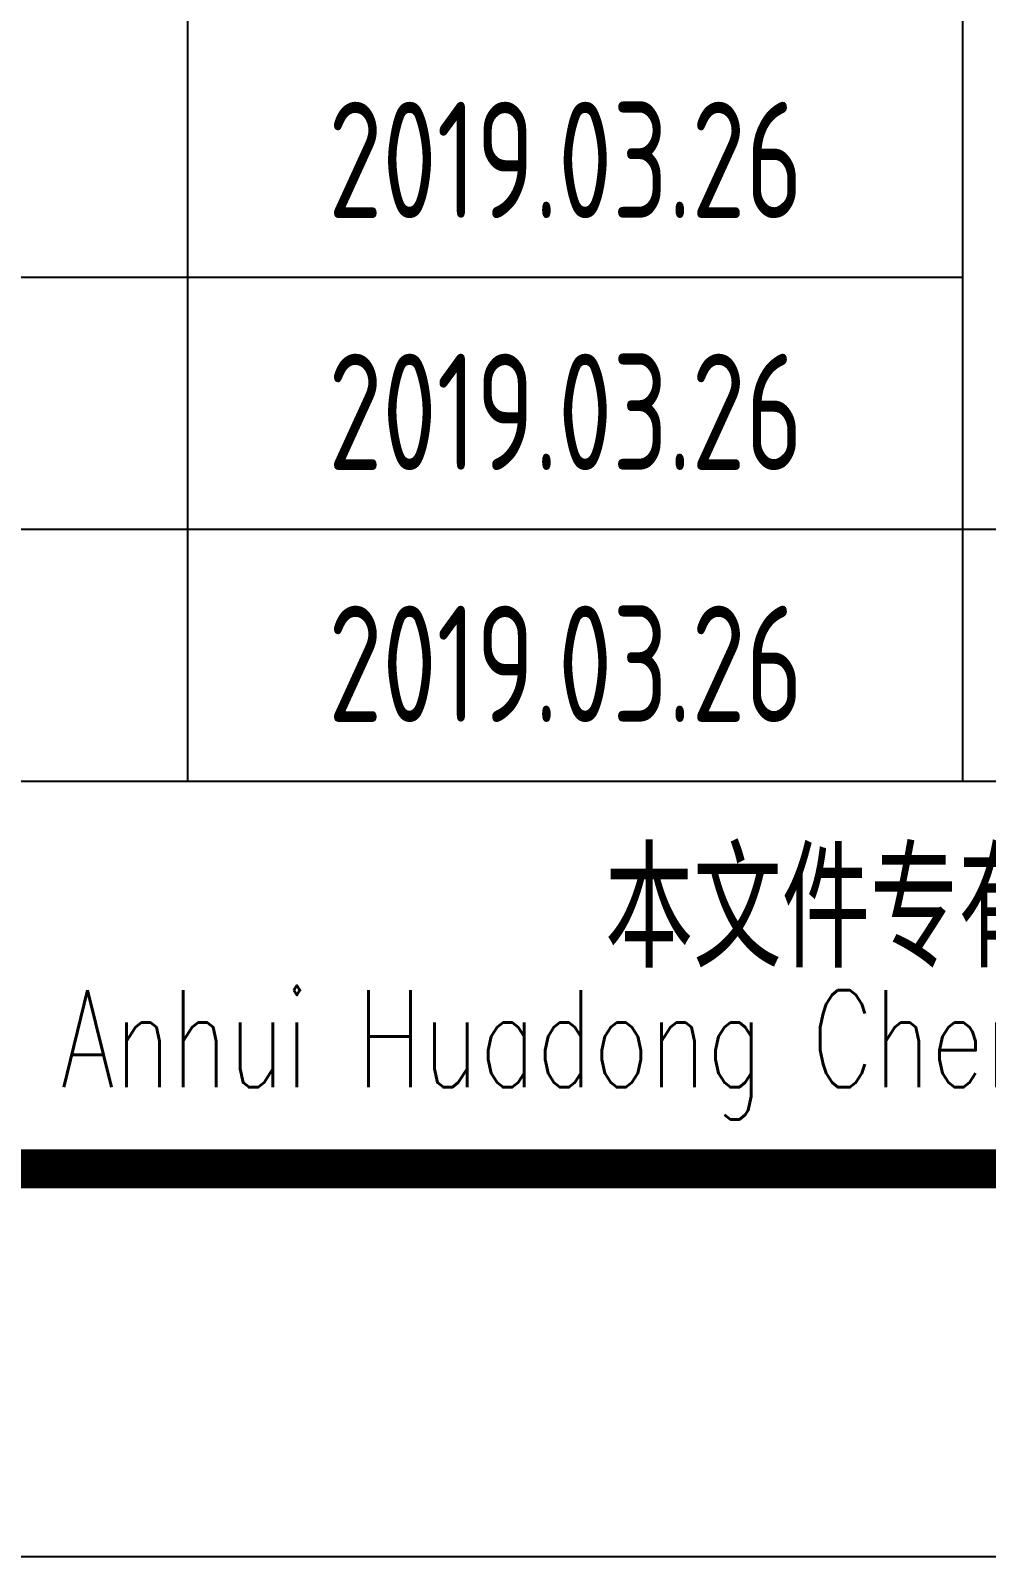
# Model space of a CAD drawing. Extents: x 4796190 to 4921527, y -485691 to -238224.
# Drawn here: x 4889471 to 4891938, y -359784 to -355847 of the extents above; entities that cross this region are included whole.
import ezdxf
from ezdxf.enums import TextEntityAlignment as Align

# ---------------------------------------------------------------- set-up
doc = ezdxf.new("R2010")
doc.units = 0
doc.header["$LTSCALE"] = 1000
doc.header["$MEASUREMENT"] = 0
doc.layers.get('0').update_dxf_attribs({"linetype": 'CONTINUOUS'})
doc.layers.add('PUB_TITLE', color=4, linetype='CONTINUOUS')
doc.styles.add('AHD', font='sceie.shx', dxfattribs={"width": 0.7, "bigfont": 'sceic.shx'})
doc.styles.add('ECEC_TQ', font='txt_l.shx', dxfattribs={"bigfont": 'hztxt_l.shx'})
doc.styles.add('sceie', font='sceie.shx', dxfattribs={"bigfont": 'sceic.shx'})

msp = doc.modelspace()

# ---------------------------------------------------------------- linework, layer by layer
for p, q in [((4889877.2, -357783.9), (4889877.2, -354533.9)), ((4889877.2, -357783.9), (4889877.2, -354533.9)), ((4891877.2, -357783.9), (4891877.2, -354533.9)), ((4891877.2, -357783.9), (4891877.2, -354533.9)), ((4886377.2, -356483.9), (4891877.2, -356483.9)), ((4886377.2, -357133.9), (4891877.2, -357133.9)), ((4891877.2, -357133.9), (4904377.2, -357133.9)), ((4886377.2, -357783.9), (4904377.2, -357783.9)), ((4886377.2, -358783.9), (4904377.2, -358783.9))]:
    msp.add_line(p, q)
at = {"layer": 'PUB_TITLE'}
msp.add_lwpolyline([(4821277.2, -359783.9), (4905377.2, -359783.9), (4905377.2, -300383.9), (4821277.2, -300383.9)], close=True, dxfattribs=at)
at = {"layer": 'PUB_TITLE', "const_width": 100}
msp.add_lwpolyline([(4823777.2, -358783.9), (4904377.2, -358783.9), (4904377.2, -301383.9), (4823777.2, -301383.9)], close=True, dxfattribs=at)

# ---------------------------------------------------------------- texts
for s, height, style, width, p in [('2019.03.26', 300, 'AHD', 0.8, (4890852, -356180.6)), ('2019.03.26', 300, 'AHD', 0.8, (4890852, -356830.6)), ('2019.03.26', 300, 'AHD', 0.8, (4890852, -357480.6)), ('本文件专有权属安徽华东化工医药工程有限责任公司所有,未经许可不得复制或转让给第三方', 300, 'sceie', 0.8, (4895548.3, -358132.8)), ('The proprietary right of this document belongs to Anhui Huadong Chemical And Medical Engineering  Co.,Ltd.  and any replication or transfer to the 3rd. side is forbidden without its permission. ', 250, 'ECEC_TQ', 0.72, (4895377.2, -358483.9))]:
    msp.add_text(s, height=height, dxfattribs=dict(style=style, width=width)).set_placement(p, align=Align.MIDDLE)

doc.saveas('drawing.dxf')
